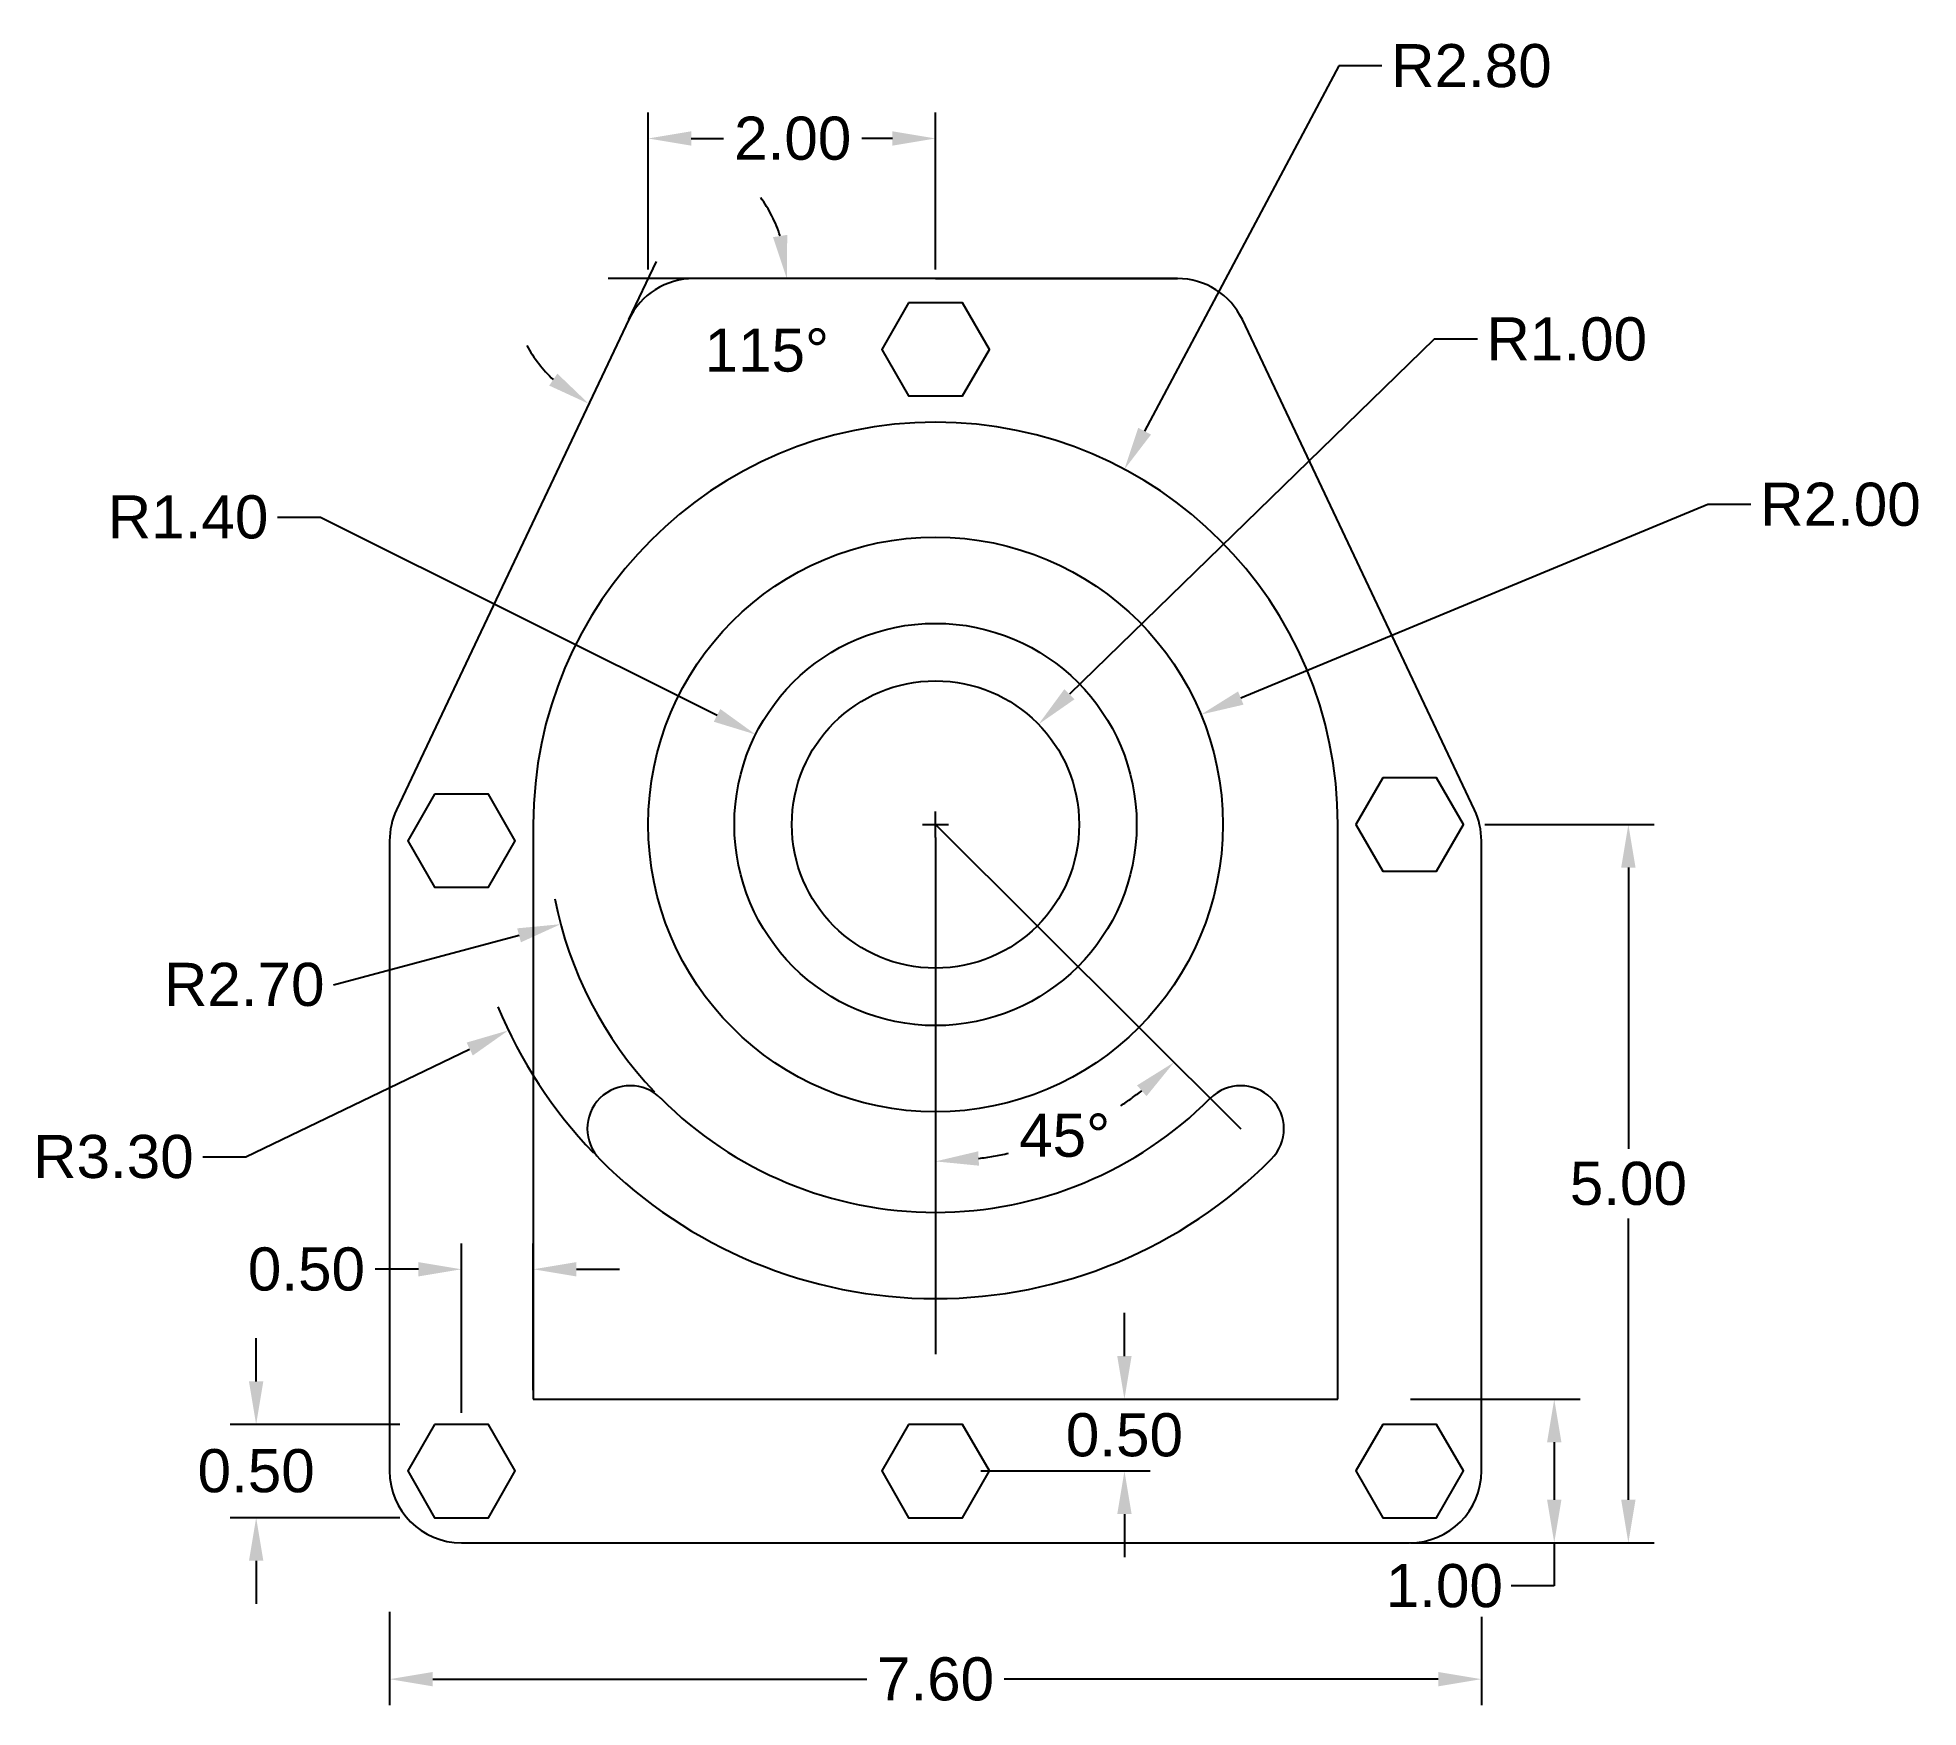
# Model space of a CAD drawing. Header units: inches. Extents: x 44.5 to 57.6, y 12.9 to 24.6.
import ezdxf

# ---------------------------------------------------------------- set-up
doc = ezdxf.new("R2010")
doc.units = ezdxf.units.IN
doc.header["$MEASUREMENT"] = 0
doc.linetypes.add('ACAD_ISO02W100', pattern=[15, 12, -3])
doc.layers.get('Defpoints').update_dxf_attribs({"color": 255, "linetype": 'ACAD_ISO02W100'})
doc.styles.get("Standard").update_dxf_attribs({"font": 'arial.ttf'})
doc.dimstyles.get("Standard").update_dxf_attribs({"dimtxt": 0.3, "dimasz": 0.3, "dimexe": 0.18, "dimexo": 0.0625, "dimgap": 0.09, "dimtad": 0, "dimtih": 1, "dimtoh": 1, "dimzin": 0, "dimdsep": 46, "dimtxsty": 'Standard', "dimcen": 0.09, "dimadec": 0, "dimazin": 0, "dimtfac": 1, "dimtofl": 0, "dimtmove": 0, "dimatfit": 3, "dimfxl": 1, "dimfxlon": 1, "dimtolj": 1, "dimtzin": 0, "dimarcsym": 0})

# ---------------------------------------------------------------- blocks, each defined once
blk = doc.blocks.new('*D3')
at = {"layer": 'Defpoints', "color": 0, "lineweight": -2, "transparency": 16777216}
for p, q in [((46.939, 13.614), (46.939, 12.965)), ((54.539, 13.578), (54.539, 12.965)), ((47.239, 13.145), (50.262, 13.145)), ((54.239, 13.145), (51.217, 13.145))]:
    blk.add_line(p, q, dxfattribs=at)
at = {"layer": 'Defpoints', "color": 0, "transparency": 16777216}
for p in [(46.939, 13.676), (54.539, 13.641), (54.539, 13.145)]:
    blk.add_point(p, dxfattribs=at)
for points in [[(47.239, 13.195), (47.239, 13.095), (46.939, 13.145)], [(54.239, 13.195), (54.239, 13.095), (54.539, 13.145)]]:
    blk.add_solid(points, dxfattribs=at)
at = {"layer": 'Defpoints', "color": 0, "transparency": 16777216, "insert": (50.739, 13.145), "char_height": 0.3, "attachment_point": 5}
blk.add_mtext('\\A1;7.60', dxfattribs=at)
blk = doc.blocks.new('*D4')
at = {"layer": 'Defpoints', "color": 0, "lineweight": -2, "transparency": 16777216}
for p, q in [((54.562, 19.094), (55.742, 19.094)), ((55.562, 18.794), (55.562, 16.837)), ((55.562, 14.394), (55.562, 16.351)), ((54.562, 14.094), (55.742, 14.094))]:
    blk.add_line(p, q, dxfattribs=at)
at = {"layer": 'Defpoints', "color": 0, "transparency": 16777216}
for p in [(50.739, 19.094), (55.562, 19.094), (52.389, 14.094)]:
    blk.add_point(p, dxfattribs=at)
for points in [[(55.512, 18.794), (55.612, 18.794), (55.562, 19.094)], [(55.512, 14.394), (55.612, 14.394), (55.562, 14.094)]]:
    blk.add_solid(points, dxfattribs=at)
at = {"layer": 'Defpoints', "color": 0, "transparency": 16777216, "insert": (55.562, 16.594), "char_height": 0.3, "attachment_point": 5}
blk.add_mtext('\\A1;5.00', dxfattribs=at)
blk = doc.blocks.new('*D5')
at = {"layer": 'Defpoints', "color": 0, "lineweight": -2, "transparency": 16777216}
for p, q in [((54.046, 15.094), (55.226, 15.094)), ((55.046, 14.794), (55.046, 14.394)), ((54.046, 14.094), (55.226, 14.094)), ((55.046, 14.094), (55.046, 13.794)), ((55.046, 13.794), (54.746, 13.794))]:
    blk.add_line(p, q, dxfattribs=at)
at = {"layer": 'Defpoints', "color": 0, "transparency": 16777216}
for p in [(52.139, 15.094), (52.389, 14.094), (55.046, 14.094)]:
    blk.add_point(p, dxfattribs=at)
for points in [[(54.996, 14.794), (55.096, 14.794), (55.046, 15.094)], [(54.996, 14.394), (55.096, 14.394), (55.046, 14.094)]]:
    blk.add_solid(points, dxfattribs=at)
at = {"layer": 'Defpoints', "color": 0, "transparency": 16777216, "insert": (54.281, 13.794), "char_height": 0.3, "attachment_point": 5}
blk.add_mtext('\\A1;1.00', dxfattribs=at)
blk = doc.blocks.new('*D6')
at = {"layer": 'Defpoints', "color": 0, "lineweight": -2, "transparency": 16777216}
for p, q in [((48.739, 22.956), (48.739, 24.049)), ((50.739, 22.956), (50.739, 24.049)), ((49.039, 23.869), (49.264, 23.869)), ((50.439, 23.869), (50.227, 23.869))]:
    blk.add_line(p, q, dxfattribs=at)
at = {"layer": 'Defpoints', "color": 0, "transparency": 16777216}
for p in [(48.739, 23.869), (48.739, 22.894), (50.739, 22.894)]:
    blk.add_point(p, dxfattribs=at)
for points in [[(49.039, 23.919), (49.039, 23.819), (48.739, 23.869)], [(50.439, 23.919), (50.439, 23.819), (50.739, 23.869)]]:
    blk.add_solid(points, dxfattribs=at)
at = {"layer": 'Defpoints', "color": 0, "transparency": 16777216, "insert": (49.745, 23.869), "char_height": 0.3, "attachment_point": 5}
blk.add_mtext('\\A1;2.00', dxfattribs=at)
blk = doc.blocks.new('*D7')
at = {"layer": 'Defpoints', "color": 0, "lineweight": -2, "transparency": 16777216}
for p, q in [((53.546, 24.374), (52.194, 21.831)), ((53.846, 24.374), (53.546, 24.374)), ((50.739, 19.004), (50.739, 19.184)), ((50.649, 19.094), (50.829, 19.094))]:
    blk.add_line(p, q, dxfattribs=at)
at = {"layer": 'Defpoints', "color": 0, "transparency": 16777216}
for p in [(52.054, 21.566), (50.739, 19.094)]:
    blk.add_point(p, dxfattribs=at)
blk.add_solid([(52.15, 21.855), (52.239, 21.808), (52.054, 21.566)], dxfattribs=at)
at = {"layer": 'Defpoints', "color": 0, "transparency": 16777216, "insert": (54.469, 24.374), "char_height": 0.3, "attachment_point": 5}
blk.add_mtext('\\A1;R2.80', dxfattribs=at)
blk = doc.blocks.new('*D8')
at = {"layer": 'Defpoints', "color": 0, "lineweight": -2, "transparency": 16777216}
for p, q in [((56.115, 21.321), (52.864, 19.974)), ((56.415, 21.321), (56.115, 21.321)), ((50.739, 19.004), (50.739, 19.184)), ((50.649, 19.094), (50.829, 19.094))]:
    blk.add_line(p, q, dxfattribs=at)
at = {"layer": 'Defpoints', "color": 0, "transparency": 16777216}
for p in [(52.587, 19.859), (50.739, 19.094)]:
    blk.add_point(p, dxfattribs=at)
blk.add_solid([(52.845, 20.02), (52.883, 19.928), (52.587, 19.859)], dxfattribs=at)
at = {"layer": 'Defpoints', "color": 0, "transparency": 16777216, "insert": (57.038, 21.321), "char_height": 0.3, "attachment_point": 5}
blk.add_mtext('\\A1;R2.00', dxfattribs=at)
blk = doc.blocks.new('*D9')
at = {"layer": 'Defpoints', "color": 0, "lineweight": -2, "transparency": 16777216}
for p, q in [((46.159, 21.233), (46.459, 21.233)), ((46.459, 21.233), (49.219, 19.854)), ((50.739, 19.004), (50.739, 19.184)), ((50.649, 19.094), (50.829, 19.094))]:
    blk.add_line(p, q, dxfattribs=at)
at = {"layer": 'Defpoints', "color": 0, "transparency": 16777216}
for p in [(49.487, 19.72), (50.739, 19.094)]:
    blk.add_point(p, dxfattribs=at)
blk.add_solid([(49.241, 19.898), (49.196, 19.809), (49.487, 19.72)], dxfattribs=at)
at = {"layer": 'Defpoints', "color": 0, "transparency": 16777216, "insert": (45.536, 21.233), "char_height": 0.3, "attachment_point": 5}
blk.add_mtext('\\A1;R1.40', dxfattribs=at)
blk = doc.blocks.new('*D10')
at = {"layer": 'Defpoints', "color": 0, "lineweight": -2, "transparency": 16777216}
for p, q in [((54.211, 22.472), (51.671, 20)), ((54.511, 22.472), (54.211, 22.472)), ((50.739, 19.004), (50.739, 19.184)), ((50.649, 19.094), (50.829, 19.094))]:
    blk.add_line(p, q, dxfattribs=at)
at = {"layer": 'Defpoints', "color": 0, "transparency": 16777216}
for p in [(51.456, 19.791), (50.739, 19.094)]:
    blk.add_point(p, dxfattribs=at)
blk.add_solid([(51.636, 20.036), (51.706, 19.965), (51.456, 19.791)], dxfattribs=at)
at = {"layer": 'Defpoints', "color": 0, "transparency": 16777216, "insert": (55.133, 22.472), "char_height": 0.3, "attachment_point": 5}
blk.add_mtext('\\A1;R1.00', dxfattribs=at)
blk = doc.blocks.new('*D11')
at = {"layer": 'Defpoints', "color": 0, "lineweight": -2, "transparency": 16777216}
for p, q in [((50.739, 19.004), (50.739, 19.184)), ((50.649, 19.094), (50.829, 19.094)), ((45.939, 16.781), (47.496, 17.531)), ((45.639, 16.781), (45.939, 16.781))]:
    blk.add_line(p, q, dxfattribs=at)
blk.add_arc((50.739, 19.094), 3.3, 202.5999, 223.8215, dxfattribs=at)
at = {"layer": 'Defpoints', "color": 0, "transparency": 16777216}
for p in [(50.739, 19.094), (47.766, 17.661)]:
    blk.add_point(p, dxfattribs=at)
blk.add_solid([(47.475, 17.576), (47.518, 17.486), (47.766, 17.661)], dxfattribs=at)
at = {"layer": 'Defpoints', "color": 0, "transparency": 16777216, "insert": (45.016, 16.781), "char_height": 0.3, "attachment_point": 5}
blk.add_mtext('\\A1;R3.30', dxfattribs=at)
blk = doc.blocks.new('*D12')
at = {"layer": 'Defpoints', "color": 0, "lineweight": -2, "transparency": 16777216}
for p, q in [((50.739, 19.004), (50.739, 19.184)), ((50.649, 19.094), (50.829, 19.094)), ((46.549, 17.979), (47.84, 18.323))]:
    blk.add_line(p, q, dxfattribs=at)
blk.add_arc((50.739, 19.094), 2.7, 191.0749, 223.5804, dxfattribs=at)
at = {"layer": 'Defpoints', "color": 0, "transparency": 16777216}
for p in [(50.739, 19.094), (48.13, 18.4)]:
    blk.add_point(p, dxfattribs=at)
blk.add_solid([(47.827, 18.371), (47.853, 18.274), (48.13, 18.4)], dxfattribs=at)
at = {"layer": 'Defpoints', "color": 0, "transparency": 16777216, "insert": (45.927, 17.979), "char_height": 0.3, "attachment_point": 5}
blk.add_mtext('\\A1;R2.70', dxfattribs=at)
blk = doc.blocks.new('*D13')
at = {"layer": 'Defpoints', "color": 0, "lineweight": -2, "transparency": 16777216}
for p, q in [((46.01, 15.218), (46.01, 15.518)), ((47.01, 14.918), (45.83, 14.918)), ((47.01, 14.269), (45.83, 14.269)), ((46.01, 13.969), (46.01, 13.669))]:
    blk.add_line(p, q, dxfattribs=at)
at = {"layer": 'Defpoints', "color": 0, "transparency": 16777216}
for p in [(47.439, 14.918), (46.01, 14.269), (47.439, 14.269)]:
    blk.add_point(p, dxfattribs=at)
for points in [[(45.96, 15.218), (46.06, 15.218), (46.01, 14.918)], [(45.96, 13.969), (46.06, 13.969), (46.01, 14.269)]]:
    blk.add_solid(points, dxfattribs=at)
at = {"layer": 'Defpoints', "color": 0, "transparency": 16777216, "insert": (46.01, 14.594), "char_height": 0.3, "width": 1.06725, "attachment_point": 5}
blk.add_mtext('\\A1;0.50', dxfattribs=at)
blk = doc.blocks.new('*D15')
at = {"layer": 'Defpoints', "color": 0, "lineweight": -2, "transparency": 16777216}
for start, end in [(17.8847, 35.7693), (208.8845, 226.7692)]:
    blk.add_arc((48.739, 22.894), 0.965, start, end, dxfattribs=at)
at = {"layer": 'Defpoints', "color": 0, "transparency": 16777216}
for p in [(49.056, 22.894), (52.423, 22.894), (48.604, 22.608), (48.958, 21.954), (46.988, 19.195)]:
    blk.add_point(p, dxfattribs=at)
for points in [[(49.707, 23.198), (49.608, 23.182), (49.704, 22.894)], [(48.107, 22.232), (48.05, 22.149), (48.326, 22.022)]]:
    blk.add_solid(points, dxfattribs=at)
at = {"layer": 'Defpoints', "color": 0, "transparency": 16777216, "insert": (49.565, 22.394), "char_height": 0.3, "attachment_point": 5}
blk.add_mtext('\\A1;115°', dxfattribs=at)
blk = doc.blocks.new('*D16')
at = {"layer": 'Defpoints', "color": 0, "lineweight": -2, "transparency": 16777216}
for start, end in [(303.3622, 307.7561), (277.3372, 282.5295)]:
    blk.add_arc((50.739, 19.094), 2.344, start, end, dxfattribs=at)
at = {"layer": 'Defpoints', "color": 0, "transparency": 16777216}
for p in [(50.739, 19.094), (50.739, 19.004), (52.864, 16.976), (51.347, 16.83), (50.739, 15.407)]:
    blk.add_point(p, dxfattribs=at)
for points in [[(52.142, 17.278), (52.208, 17.203), (52.4, 17.439)], [(51.042, 16.719), (51.036, 16.819), (50.739, 16.749)]]:
    blk.add_solid(points, dxfattribs=at)
at = {"layer": 'Defpoints', "color": 0, "transparency": 16777216, "insert": (51.638, 16.929), "char_height": 0.3, "attachment_point": 5}
blk.add_mtext('\\A1;45°', dxfattribs=at)
blk = doc.blocks.new('*D17')
at = {"layer": 'Defpoints', "color": 0, "lineweight": -2, "transparency": 16777216}
for p, q in [((52.054, 15.394), (52.054, 15.694)), ((51.054, 15.094), (52.234, 15.094)), ((51.054, 14.594), (52.234, 14.594)), ((52.054, 14.294), (52.054, 13.994))]:
    blk.add_line(p, q, dxfattribs=at)
at = {"layer": 'Defpoints', "color": 0, "transparency": 16777216}
for p in [(50.739, 15.094), (52.054, 15.094), (50.739, 14.594)]:
    blk.add_point(p, dxfattribs=at)
for points in [[(52.004, 15.394), (52.104, 15.394), (52.054, 15.094)], [(52.004, 14.294), (52.104, 14.294), (52.054, 14.594)]]:
    blk.add_solid(points, dxfattribs=at)
at = {"layer": 'Defpoints', "color": 0, "transparency": 16777216, "insert": (52.054, 14.844), "char_height": 0.3, "attachment_point": 5}
blk.add_mtext('\\A1;0.50', dxfattribs=at)
blk = doc.blocks.new('*D18')
at = {"layer": 'Defpoints', "color": 0, "lineweight": -2, "transparency": 16777216}
for p, q in [((47.439, 14.998), (47.439, 16.178)), ((47.939, 15.156), (47.939, 16.178)), ((47.139, 15.998), (46.839, 15.998)), ((48.239, 15.998), (48.539, 15.998))]:
    blk.add_line(p, q, dxfattribs=at)
at = {"layer": 'Defpoints', "color": 0, "transparency": 16777216}
for p in [(47.439, 15.998), (47.939, 15.094), (47.439, 14.594)]:
    blk.add_point(p, dxfattribs=at)
for points in [[(47.139, 16.048), (47.139, 15.948), (47.439, 15.998)], [(48.239, 16.048), (48.239, 15.948), (47.939, 15.998)]]:
    blk.add_solid(points, dxfattribs=at)
at = {"layer": 'Defpoints', "color": 0, "transparency": 16777216, "insert": (46.36, 15.998), "char_height": 0.3, "attachment_point": 5}
blk.add_mtext('\\A1;0.50', dxfattribs=at)

msp = doc.modelspace()

# ---------------------------------------------------------------- linework, layer by layer
for p, q in [((52.423, 22.894), (49.056, 22.894)), ((50.739, 22.894), (52.423, 22.894)), ((48.604, 22.608), (46.988, 19.195)), ((54.491, 19.195), (52.875, 22.608)), ((47.939, 19.094), (47.939, 15.094)), ((53.539, 15.094), (53.539, 19.094)), ((46.939, 18.981), (46.939, 14.594)), ((54.539, 14.594), (54.539, 18.981)), ((47.939, 15.094), (50.739, 15.094)), ((50.739, 15.094), (53.539, 15.094)), ((47.439, 14.094), (50.739, 14.094)), ((50.739, 14.094), (54.039, 14.094))]:
    msp.add_line(p, q)
for points in [[(50.552, 22.725), (50.365, 22.401), (50.552, 22.077), (50.927, 22.077), (51.114, 22.401), (50.927, 22.725)], [(53.852, 19.418), (53.665, 19.094), (53.852, 18.769), (54.227, 18.769), (54.414, 19.094), (54.227, 19.418)], [(47.252, 19.306), (47.065, 18.981), (47.252, 18.657), (47.627, 18.657), (47.814, 18.981), (47.627, 19.306)], [(47.252, 14.918), (47.065, 14.594), (47.252, 14.269), (47.627, 14.269), (47.814, 14.594), (47.627, 14.918)], [(50.552, 14.918), (50.365, 14.594), (50.552, 14.269), (50.927, 14.269), (51.114, 14.594), (50.927, 14.918)], [(53.852, 14.918), (53.665, 14.594), (53.852, 14.269), (54.227, 14.269), (54.414, 14.594), (54.227, 14.918)]]:
    msp.add_lwpolyline(points, close=True)
for radius in [2, 1.4, 1]:
    msp.add_circle((50.739, 19.094), radius)
for centre, radius, start, end in [((49.056, 22.394), 0.5, 90, 154.6538), ((52.423, 22.394), 0.5, 25.3462, 90), ((50.739, 19.094), 2.8, 0, 180), ((47.439, 18.981), 0.5, 154.6538, 180), ((54.039, 18.981), 0.5, 0, 25.3462), ((48.615, 16.976), 0.3, 44.9067, 224.9067), ((50.739, 19.094), 2.7, 224.9067, 315.0933), ((52.864, 16.976), 0.3, 315.0933, 135.0933), ((50.739, 19.094), 3.3, 224.9067, 315.0933), ((47.439, 14.594), 0.5, 180, 270), ((54.039, 14.594), 0.5, 270, 0)]:
    msp.add_arc(centre, radius, start, end)
at = {"layer": 'Defpoints'}
for p, q in [((48.604, 22.608), (48.796, 23.012)), ((49.056, 22.894), (48.46, 22.894)), ((50.739, 19.094), (52.864, 16.976)), ((50.739, 19.004), (50.739, 15.407))]:
    msp.add_line(p, q, dxfattribs=at)

# ---------------------------------------------------------------- dimensions: what is measured, and where the dimension line sits
for mpoint, picture, middle in [((52.054, 21.566), '*D7', (54.469, 24.374)), ((51.456, 19.791), '*D10', (55.133, 22.472)), ((52.587, 19.859), '*D8', (57.038, 21.321)), ((49.487, 19.72), '*D9', (45.536, 21.233)), ((47.766, 17.661), '*D11', (45.016, 16.781)), ((48.13, 18.4), '*D12', (46.549, 17.979))]:
    dim = msp.add_radius_dim(center=(50.739, 19.094), mpoint=mpoint, dimstyle='Standard', dxfattribs=at)
    dim.commit()
    dim.dimension.update_dxf_attribs({"geometry": picture, "text_midpoint": middle, "dimtype": 164})
dim = msp.add_linear_dim(base=(48.739, 23.869), p1=(50.739, 22.894), p2=(48.739, 22.894), dimstyle='Standard', dxfattribs=at)
dim.commit()
dim.dimension.update_dxf_attribs({"geometry": '*D6', "text_midpoint": (49.745, 23.869), "dimtype": 160})
dim = msp.add_angular_dim_2l(base=(48.958, 21.954), line1=((52.423, 22.894), (49.056, 22.894)), line2=((48.604, 22.608), (46.988, 19.195)), dimstyle='Standard', dxfattribs=at)
dim.commit()
dim.dimension.update_dxf_attribs({"geometry": '*D15', "text_midpoint": (49.565, 22.394), "dimtype": 162})
for base, p1, p2, picture, middle in [((55.562, 19.094), (52.389, 14.094), (50.739, 19.094), '*D4', (55.562, 16.594)), ((52.054, 15.094), (50.739, 14.594), (50.739, 15.094), '*D17', (52.054, 14.844)), ((55.046, 14.094), (52.139, 15.094), (52.389, 14.094), '*D5', (54.281, 13.794))]:
    dim = msp.add_linear_dim(base=base, p1=p1, p2=p2, angle=90, dimstyle='Standard', dxfattribs=at)
    dim.commit()
    dim.dimension.update_dxf_attribs({"geometry": picture, "text_midpoint": middle})
dim = msp.add_angular_dim_2l(base=(51.347, 16.83), line1=((50.739, 19.094), (52.864, 16.976)), line2=((50.739, 19.004), (50.739, 15.407)), dimstyle='Standard', dxfattribs=at)
dim.commit()
dim.dimension.update_dxf_attribs({"geometry": '*D16', "text_midpoint": (51.638, 16.929)})
for base, p1, p2, picture, middle in [((47.439, 15.998), (47.939, 15.094), (47.439, 14.594), '*D18', (46.36, 15.998)), ((54.539, 13.145), (46.939, 13.676), (54.539, 13.641), '*D3', (50.739, 13.145))]:
    dim = msp.add_linear_dim(base=base, p1=p1, p2=p2, dimstyle='Standard', dxfattribs=at)
    dim.commit()
    dim.dimension.update_dxf_attribs({"geometry": picture, "text_midpoint": middle})
dim = msp.add_linear_dim(base=(46.01, 14.269), p1=(47.439, 14.918), p2=(47.439, 14.269), angle=90, text='0.50', dimstyle='Standard', dxfattribs=at)
dim.commit()
dim.dimension.update_dxf_attribs({"geometry": '*D13', "text_midpoint": (46.01, 14.594)})

doc.saveas('drawing.dxf')
